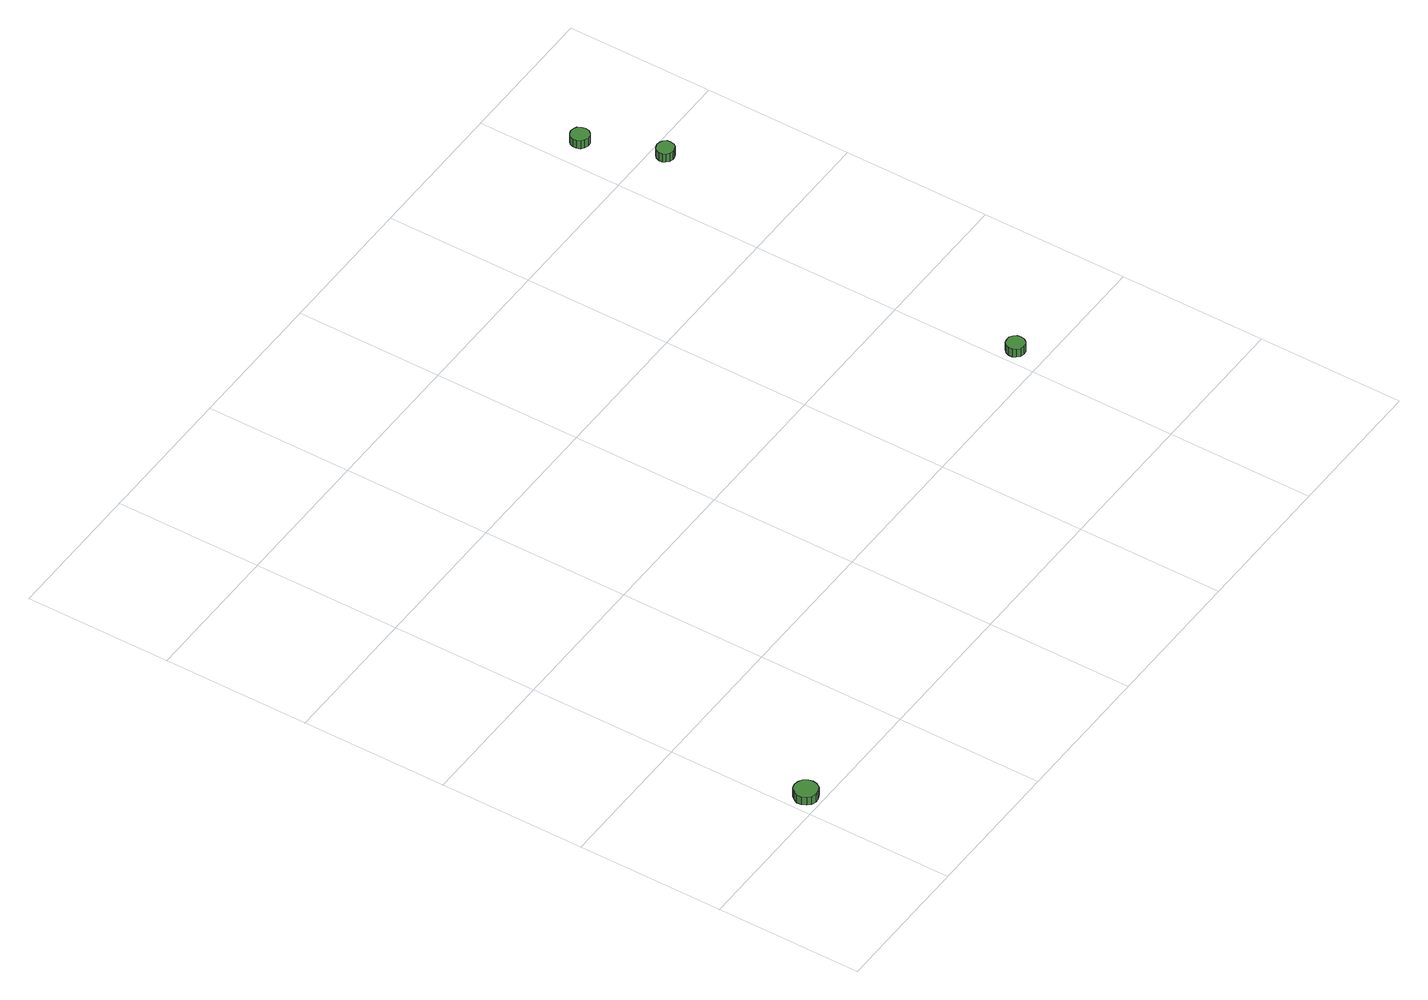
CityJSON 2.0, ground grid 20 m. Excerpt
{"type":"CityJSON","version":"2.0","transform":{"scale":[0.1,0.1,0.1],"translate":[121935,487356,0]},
"CityObjects":{
"tree1":{"type":"SolitaryVegetationObject","attributes":{"function":"something"},"geometry":[{"type":"MultiSurface","lod":"1","boundaries":[[[0,1,2,3,4,5,6,7,8,9,10,11,12,13,14]],[[15,16,17,18,19,20,21,22,23,24,25,26,27,28,29]],[[0,29,28,1]],[[1,28,27,2]],[[2,27,26,3]],[[3,26,25,4]],[[4,25,24,5]],[[5,24,23,6]],[[6,23,22,7]],[[7,22,21,8]],[[8,21,20,9]],[[9,20,19,10]],[[10,19,18,11]],[[11,18,17,12]],[[12,17,16,13]],[[13,16,15,14]],[[14,15,29,0]]]}]},
"tree2":{"type":"SolitaryVegetationObject","attributes":{"function":"something"},"geometry":[{"type":"MultiSurface","lod":"1","boundaries":[[[30,31,32,33,34,35,36,37,38,39,40,41,42,43,44]],[[45,46,47,48,49,50,51,52,53,54,55,56,57,58,59]],[[30,59,58,31]],[[31,58,57,32]],[[32,57,56,33]],[[33,56,55,34]],[[34,55,54,35]],[[35,54,53,36]],[[36,53,52,37]],[[37,52,51,38]],[[38,51,50,39]],[[39,50,49,40]],[[40,49,48,41]],[[41,48,47,42]],[[42,47,46,43]],[[43,46,45,44]],[[44,45,59,30]]]}]},
"tree3":{"type":"SolitaryVegetationObject","attributes":{"function":"something"},"geometry":[{"type":"MultiSurface","lod":"1","boundaries":[[[60,61,62,63,64,65,66,67,68,69,70,71,72,73,74]],[[75,76,77,78,79,80,81,82,83,84,85,86,87,88,89]],[[60,89,88,61]],[[61,88,87,62]],[[62,87,86,63]],[[63,86,85,64]],[[64,85,84,65]],[[65,84,83,66]],[[66,83,82,67]],[[67,82,81,68]],[[68,81,80,69]],[[69,80,79,70]],[[70,79,78,71]],[[71,78,77,72]],[[72,77,76,73]],[[73,76,75,74]],[[74,75,89,60]]]}]},
"tree4":{"type":"SolitaryVegetationObject","attributes":{"function":"something"},"geometry":[{"type":"MultiSurface","lod":"1","boundaries":[[[90,91,92,93,94,95,96,97,98,99,100,101,102,103,104]],[[105,106,107,108,109,110,111,112,113,114,115,116,117,118,119]],[[90,119,118,91]],[[91,118,117,92]],[[92,117,116,93]],[[93,116,115,94]],[[94,115,114,95]],[[95,114,113,96]],[[96,113,112,97]],[[97,112,111,98]],[[98,111,110,99]],[[99,110,109,100]],[[100,109,108,101]],[[101,108,107,102]],[[102,107,106,103]],[[103,106,105,104]],[[104,105,119,90]]]}]}
},
"vertices":[
[37,19,17],[36,25,17],[32,31,17],[26,34,17],[20,35,17],[13,33,17],[9,28,17],[6,22,17],[6,16,17],[9,10,17],[13,5,17],[20,3,17],[26,4,17],[32,7,17],[36,13,17],[36,13,4],[32,7,4],[26,4,4],[20,3,4],[13,5,4],[9,10,4],[6,16,4],[6,22,4],[9,28,4],[13,33,4],[20,35,4],[26,34,4],[32,31,4],[36,25,4],[37,19,4],
[826,234,21],[825,239,21],[822,243,21],[818,246,21],[813,246,21],[808,245,21],[804,241,21],[802,236,21],[802,231,21],[804,227,21],[808,223,21],[813,222,21],[818,222,21],[822,225,21],[825,229,21],[825,229,8],[822,225,8],[818,222,8],[813,222,8],[808,223,8],[804,227,8],[802,231,8],[802,236,8],[804,241,8],[808,245,8],[813,246,8],[818,246,8],[822,243,8],[825,239,8],[826,234,8],
[851,881,13],[850,886,13],[847,891,13],[843,893,13],[838,894,13],[833,892,13],[829,889,13],[827,884,13],[827,879,13],[829,874,13],[833,871,13],[838,869,13],[843,869,13],[847,872,13],[850,876,13],[850,876,0],[847,872,0],[843,869,0],[838,869,0],[833,871,0],[829,874,0],[827,879,0],[827,884,0],[829,889,0],[833,892,0],[838,894,0],[843,893,0],[847,891,0],[850,886,0],[851,881,0],
[887,781,14],[886,786,14],[883,790,14],[879,792,14],[874,793,14],[869,791,14],[865,788,14],[863,783,14],[863,778,14],[865,774,14],[869,771,14],[874,769,14],[879,770,14],[883,772,14],[886,776,14],[886,776,1],[883,772,1],[879,770,1],[874,769,1],[869,771,1],[865,774,1],[863,778,1],[863,783,1],[865,788,1],[869,791,1],[874,793,1],[879,792,1],[883,790,1],[886,786,1],[887,781,1]
]}
